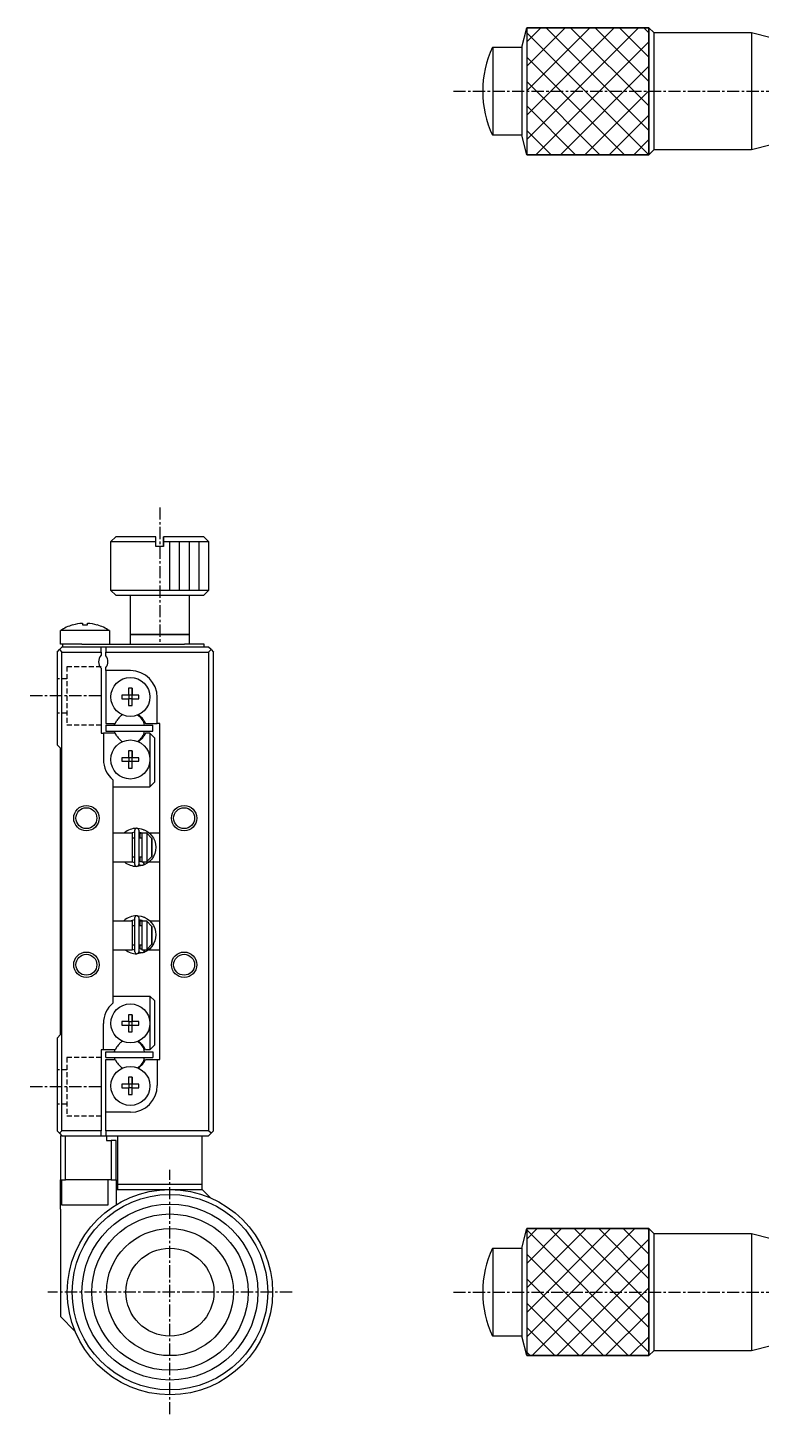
# Model space of a CAD drawing. Extents: x 440 to 775, y 150 to 385.
# Drawn here: x 440.1 to 515.2, y 235.3 to 377.1 of the extents above; entities that cross this region are included whole.
import ezdxf

# ---------------------------------------------------------------- set-up
doc = ezdxf.new("R2010")
doc.units = 0
doc.linetypes.add('CENTER', pattern=[2, 1.25, -0.25, 0.25, -0.25])
doc.linetypes.add('DASHED', pattern=[0.75, 0.5, -0.25])
doc.layers.get('0').update_dxf_attribs({"linetype": 'CONTINUOUS'})
doc.layers.add('CENTER', color=1, linetype='CENTER')

msp = doc.modelspace()

# ---------------------------------------------------------------- linework, layer by layer
at = {"color": 7, "linetype": 'CONTINUOUS'}
for p, q in [((490.66, 375.13), (491.16, 377.13)), ((503.66, 377.13), (504.16, 376.63)), ((504.16, 376.63), (504.16, 364.63)), ((504.16, 376.63), (514.16, 376.63)), ((514.16, 376.63), (514.16, 364.63)), ((514.16, 376.63), (516.16, 376.13)), ((487.68, 375.13), (487.68, 366.13)), ((487.68, 375.13), (490.66, 375.13)), ((490.66, 375.13), (490.66, 366.13)), ((490.66, 366.13), (487.68, 366.13)), ((491.16, 364.13), (490.66, 366.13)), ((504.16, 364.63), (503.66, 364.13)), ((514.16, 364.63), (504.16, 364.63)), ((516.16, 365.13), (514.16, 364.63)), ((448.61, 324.55), (449.11, 325.05)), ((453.21, 325.05), (449.11, 325.05)), ((453.21, 324.55), (453.21, 325.05)), ((458.11, 325.05), (454.01, 325.05)), ((454.01, 325.05), (454.01, 324.55)), ((454.01, 324.55), (454.01, 325.05)), ((458.11, 325.05), (458.61, 324.55)), ((448.61, 324.55), (453.21, 324.55)), ((448.61, 319.55), (448.61, 324.55)), ((453.21, 324.05), (453.21, 324.55)), ((454.01, 324.05), (453.21, 324.05)), ((454.01, 324.05), (454.01, 324.55)), ((454.01, 324.55), (458.61, 324.55)), ((454.01, 324.55), (454.01, 324.05)), ((458.61, 324.55), (458.61, 319.55)), ((458.61, 319.55), (448.61, 319.55)), ((449.11, 319.05), (448.61, 319.55)), ((458.61, 319.55), (458.11, 319.05)), ((449.11, 319.05), (458.11, 319.05)), ((450.61, 315.05), (450.61, 319.05)), ((456.61, 319.05), (456.61, 315.05)), ((448.46, 315.45), (443.46, 315.45)), ((443.46, 314.05), (443.46, 315.45)), ((444.7, 316.02), (444.7, 316.02)), ((445.7, 316.19), (445.7, 316.02)), ((445.7, 316.02), (446.22, 316.02)), ((446.22, 316.02), (446.22, 316.19)), ((447.22, 316.02), (447.22, 316.02)), ((448.46, 315.45), (448.46, 314.05)), ((450.61, 315.05), (456.61, 315.05)), ((456.61, 315.05), (450.61, 315.05)), ((450.61, 314.05), (450.61, 315.05)), ((456.61, 315.05), (456.61, 314.05)), ((443.61, 313.75), (443.36, 313.5)), ((443.66, 314.05), (443.46, 314.05)), ((447.61, 313.75), (443.61, 313.75)), ((443.66, 314.05), (443.66, 313.75)), ((445.66, 314.05), (443.66, 314.05)), ((445.66, 314.05), (447.03, 314.05)), ((447.03, 314.05), (456.16, 314.05)), ((448.11, 313.75), (447.61, 313.75)), ((447.61, 313.25), (447.61, 313.75)), ((458.61, 313.75), (448.11, 313.75)), ((448.11, 313.75), (448.11, 313.25)), ((458.16, 314.05), (456.16, 314.05)), ((458.16, 313.75), (458.16, 314.05)), ((458.86, 313.5), (458.61, 313.75)), ((443.11, 313.25), (443.36, 313.5)), ((443.11, 313.25), (443.11, 303.75)), ((443.36, 313.5), (443.61, 313.25)), ((443.61, 313.25), (447.61, 313.25)), ((443.61, 264.25), (443.61, 313.25)), ((447.61, 313.25), (447.61, 312.91)), ((448.11, 313.25), (458.61, 313.25)), ((448.11, 312.85), (448.11, 313.25)), ((458.61, 313.25), (458.86, 313.5)), ((458.61, 313.25), (458.61, 264.25)), ((458.86, 313.5), (459.11, 313.25)), ((459.11, 264.25), (459.11, 313.25)), ((447.61, 311.59), (447.61, 304.95)), ((448.11, 311.35), (448.11, 311.65)), ((450.61, 311.35), (448.11, 311.35)), ((448.11, 311.35), (448.11, 305.95)), ((450.43, 309.54), (450.43, 308.83)), ((450.79, 309.54), (450.43, 309.54)), ((450.79, 308.83), (450.79, 309.54)), ((450.79, 309.54), (450.79, 308.83)), ((449.72, 308.83), (449.72, 308.47)), ((450.43, 308.83), (449.72, 308.83)), ((449.72, 308.47), (450.43, 308.47)), ((450.44, 308.82), (450.43, 308.83)), ((450.44, 308.48), (450.43, 308.47)), ((450.43, 308.47), (450.43, 307.77)), ((450.44, 308.82), (450.44, 308.48)), ((450.78, 308.82), (450.44, 308.82)), ((450.44, 308.48), (450.78, 308.48)), ((450.78, 308.82), (450.79, 308.83)), ((450.78, 308.48), (450.78, 308.82)), ((450.78, 308.48), (450.79, 308.47)), ((451.49, 308.83), (450.79, 308.83)), ((450.79, 308.47), (451.49, 308.47)), ((450.79, 307.77), (450.79, 308.47)), ((450.79, 307.77), (450.79, 308.47)), ((451.49, 308.47), (451.49, 308.83)), ((453.36, 305.95), (453.36, 308.6)), ((450.43, 307.77), (450.79, 307.77)), ((448.11, 305.95), (449.06, 305.95)), ((448.11, 305.75), (452.91, 305.75)), ((448.11, 305.75), (448.11, 305.15)), ((448.11, 305.15), (452.91, 305.15)), ((449.06, 305.95), (449.23, 306.25)), ((451.98, 306.25), (452.15, 305.95)), ((452.15, 305.95), (453.36, 305.95)), ((452.91, 305.15), (452.91, 305.75)), ((453.61, 305.95), (453.36, 305.95)), ((453.61, 303.75), (453.61, 305.95)), ((443.46, 303.4), (443.11, 303.75)), ((447.61, 304.95), (447.86, 304.95)), ((447.86, 304.95), (447.86, 302.25)), ((449.06, 304.95), (447.86, 304.95)), ((449.23, 304.66), (449.06, 304.95)), ((452.15, 304.95), (451.98, 304.66)), ((452.61, 304.95), (452.15, 304.95)), ((452.61, 304.95), (452.61, 302.25)), ((453.11, 304.45), (452.61, 304.95)), ((453.11, 299.95), (453.11, 304.45)), ((453.61, 271.55), (453.61, 303.75)), ((443.46, 274.1), (443.46, 303.4)), ((449.72, 302.43), (449.72, 302.07)), ((450.43, 302.43), (449.72, 302.43)), ((450.43, 303.14), (450.43, 302.43)), ((450.79, 303.14), (450.43, 303.14)), ((450.44, 302.42), (450.43, 302.43)), ((450.44, 302.42), (450.44, 302.08)), ((450.78, 302.42), (450.44, 302.42)), ((450.78, 302.42), (450.79, 302.43)), ((450.78, 302.08), (450.78, 302.42)), ((450.79, 302.43), (450.79, 303.14)), ((450.79, 303.14), (450.79, 302.43)), ((451.49, 302.43), (450.79, 302.43)), ((451.49, 302.07), (451.49, 302.43)), ((452.61, 302.25), (452.61, 299.45)), ((449.72, 302.07), (450.43, 302.07)), ((450.44, 302.08), (450.43, 302.07)), ((450.43, 302.07), (450.43, 301.37)), ((450.43, 301.37), (450.79, 301.37)), ((450.44, 302.08), (450.78, 302.08)), ((450.78, 302.08), (450.79, 302.07)), ((450.79, 302.07), (451.49, 302.07)), ((450.79, 301.37), (450.79, 302.07)), ((450.79, 301.37), (450.79, 302.07)), ((448.81, 300.17), (448.81, 277.33)), ((448.81, 299.45), (452.61, 299.45)), ((452.61, 299.45), (453.11, 299.95)), ((448.81, 294.75), (450.81, 294.75)), ((451.06, 294.8), (450.81, 294.74)), ((450.81, 294.75), (450.81, 294.25)), ((450.81, 294.75), (450.81, 291.75)), ((450.81, 294.25), (450.81, 292.25)), ((450.81, 294.25), (450.81, 292.25)), ((450.81, 294.25), (451.06, 294.25)), ((451.06, 291.51), (451.06, 295.01)), ((451.46, 295.01), (451.46, 291.51)), ((451.81, 294.71), (451.46, 294.8)), ((451.46, 294.25), (451.81, 294.25)), ((451.61, 294.25), (451.61, 294.67)), ((451.81, 291.75), (451.81, 294.75)), ((451.81, 294.75), (452.31, 294.75)), ((451.97, 295.07), (452.03, 295.05)), ((452.31, 294.75), (452.31, 294.7)), ((452.31, 294.7), (452.31, 291.81)), ((452.81, 294.17), (452.31, 294.7)), ((452.51, 294.75), (452.51, 294.75)), ((452.51, 294.75), (452.51, 294.75)), ((452.51, 294.75), (453.61, 294.75)), ((452.81, 292.34), (452.81, 294.17)), ((452.81, 294.17), (452.81, 292.34)), ((452.31, 291.81), (452.81, 292.34)), ((450.81, 291.75), (448.81, 291.75)), ((450.81, 292.25), (450.81, 291.75)), ((451.06, 292.25), (450.81, 292.25)), ((450.81, 291.78), (451.06, 291.72)), ((451.98, 291.45), (451.29, 291.31)), ((451.81, 292.25), (451.46, 292.25)), ((451.61, 291.85), (451.61, 292.25)), ((452.31, 291.75), (451.81, 291.75)), ((451.97, 291.7), (451.94, 291.75)), ((452.04, 291.47), (451.97, 291.7)), ((452.03, 291.47), (452.03, 291.47)), ((452.03, 291.47), (452.03, 291.47)), ((452.31, 291.81), (452.31, 291.75)), ((453.61, 291.75), (452.49, 291.75)), ((448.81, 285.75), (450.81, 285.75)), ((450.78, 285.79), (450.68, 285.75)), ((451.07, 285.86), (450.78, 285.79)), ((450.81, 285.75), (450.81, 282.75)), ((450.81, 285.75), (450.81, 285.25)), ((450.81, 285.25), (450.81, 283.25)), ((450.81, 285.25), (450.81, 283.25)), ((450.81, 285.25), (451.07, 285.25)), ((451.07, 282.57), (451.07, 286.07)), ((451.47, 286.07), (451.47, 282.57)), ((451.81, 285.77), (451.47, 285.86)), ((451.47, 285.25), (451.81, 285.25)), ((451.61, 285.25), (451.61, 285.72)), ((451.68, 285.75), (451.81, 285.75)), ((451.86, 285.75), (451.81, 285.77)), ((451.86, 285.75), (451.81, 285.76)), ((451.81, 282.75), (451.81, 285.75)), ((451.81, 285.75), (452.31, 285.75)), ((451.99, 286.13), (452.04, 286.11)), ((452.04, 286.11), (452.09, 286.09)), ((452.31, 285.75), (452.31, 285.7)), ((452.31, 285.7), (452.31, 282.81)), ((452.81, 285.17), (452.31, 285.7)), ((452.59, 285.75), (453.61, 285.75)), ((452.81, 283.34), (452.81, 285.17)), ((452.81, 285.17), (452.81, 283.34)), ((450.81, 282.75), (448.81, 282.75)), ((450.81, 283.25), (450.81, 282.75)), ((451.07, 283.25), (450.81, 283.25)), ((450.81, 282.84), (451.07, 282.78)), ((451.99, 282.51), (451.3, 282.37)), ((451.81, 283.25), (451.47, 283.25)), ((451.61, 282.92), (451.61, 283.25)), ((452.31, 282.75), (451.81, 282.75)), ((452.05, 282.53), (451.98, 282.75)), ((452.04, 282.53), (452.04, 282.53)), ((452.04, 282.53), (452.04, 282.53)), ((452.31, 282.81), (452.81, 283.34)), ((452.31, 282.81), (452.31, 282.75)), ((453.61, 282.75), (452.43, 282.75)), ((452.43, 282.75), (452.43, 282.75)), ((452.43, 282.75), (452.43, 282.75)), ((448.81, 278.05), (452.61, 278.05)), ((452.61, 278.05), (452.61, 275.25)), ((453.11, 277.55), (452.61, 278.05)), ((453.11, 273.05), (453.11, 277.55)), ((447.86, 272.55), (447.86, 275.25)), ((449.72, 275.43), (449.72, 275.07)), ((450.43, 275.43), (449.72, 275.43)), ((450.43, 276.14), (450.43, 275.43)), ((450.79, 276.14), (450.43, 276.14)), ((450.44, 275.42), (450.43, 275.43)), ((450.44, 275.42), (450.44, 275.08)), ((450.78, 275.42), (450.44, 275.42)), ((450.78, 275.42), (450.79, 275.43)), ((450.78, 275.08), (450.78, 275.42)), ((450.79, 275.43), (450.79, 276.14)), ((450.79, 276.14), (450.79, 275.43)), ((451.49, 275.43), (450.79, 275.43)), ((451.49, 275.07), (451.49, 275.43)), ((452.61, 275.25), (452.61, 272.55)), ((443.11, 273.75), (443.46, 274.1)), ((449.72, 275.07), (450.43, 275.07)), ((450.44, 275.08), (450.43, 275.07)), ((450.43, 275.07), (450.43, 274.37)), ((450.43, 274.37), (450.79, 274.37)), ((450.44, 275.08), (450.78, 275.08)), ((450.78, 275.08), (450.79, 275.07)), ((450.79, 275.07), (451.49, 275.07)), ((450.79, 274.37), (450.79, 275.07)), ((450.79, 274.37), (450.79, 275.07)), ((443.11, 273.75), (443.11, 264.25)), ((447.86, 272.55), (447.61, 272.55)), ((447.61, 272.55), (447.61, 264.25)), ((449.06, 272.55), (447.86, 272.55)), ((449.23, 272.85), (449.06, 272.55)), ((452.15, 272.55), (451.98, 272.85)), ((452.61, 272.55), (452.15, 272.55)), ((452.61, 272.55), (453.11, 273.05)), ((448.11, 271.75), (448.11, 272.35)), ((448.11, 272.35), (452.91, 272.35)), ((448.11, 271.75), (452.91, 271.75)), ((448.11, 271.55), (449.06, 271.55)), ((448.11, 266.15), (448.11, 271.55)), ((449.06, 271.55), (449.23, 271.26)), ((451.98, 271.26), (452.15, 271.55)), ((452.15, 271.55), (453.36, 271.55)), ((452.91, 272.35), (452.91, 271.75)), ((453.36, 271.55), (453.61, 271.55)), ((453.36, 271.55), (453.36, 268.9)), ((450.43, 269.74), (450.43, 269.03)), ((450.79, 269.74), (450.43, 269.74)), ((450.79, 269.03), (450.79, 269.74)), ((450.79, 269.74), (450.79, 269.03)), ((449.72, 269.03), (449.72, 268.67)), ((450.43, 269.03), (449.72, 269.03)), ((449.72, 268.67), (450.43, 268.67)), ((450.44, 269.02), (450.43, 269.03)), ((450.44, 268.68), (450.43, 268.67)), ((450.43, 268.67), (450.43, 267.97)), ((450.44, 269.02), (450.44, 268.68)), ((450.78, 269.02), (450.44, 269.02)), ((450.44, 268.68), (450.78, 268.68)), ((450.78, 269.02), (450.79, 269.03)), ((450.78, 268.68), (450.78, 269.02)), ((450.78, 268.68), (450.79, 268.67)), ((451.49, 269.03), (450.79, 269.03)), ((450.79, 268.67), (451.49, 268.67)), ((450.79, 267.97), (450.79, 268.67)), ((450.79, 267.97), (450.79, 268.67)), ((451.49, 268.67), (451.49, 269.03)), ((450.43, 267.97), (450.79, 267.97)), ((450.61, 266.15), (448.11, 266.15)), ((448.11, 264.25), (448.11, 266.15)), ((443.36, 264), (443.11, 264.25)), ((443.61, 264.25), (443.36, 264)), ((443.36, 264), (443.61, 263.75)), ((447.61, 264.25), (443.61, 264.25)), ((447.61, 263.75), (447.61, 264.25)), ((458.61, 264.25), (448.11, 264.25)), ((448.11, 264.25), (448.11, 263.75)), ((458.86, 264), (458.61, 264.25)), ((458.61, 263.75), (458.86, 264)), ((458.86, 264), (459.11, 264.25)), ((443.46, 263.75), (443.46, 259.25)), ((443.61, 263.75), (443.46, 263.75)), ((443.61, 263.75), (447.61, 263.75)), ((443.96, 259.25), (443.96, 263.75)), ((447.61, 263.75), (448.11, 263.75)), ((448.11, 263.75), (458.61, 263.75)), ((448.16, 263.75), (448.16, 263.25)), ((448.16, 263.25), (448.66, 263.25)), ((448.66, 263.25), (448.66, 259.25)), ((449.16, 263.25), (448.66, 263.25)), ((449.16, 259.25), (449.16, 263.25)), ((449.31, 263.75), (449.31, 258.75)), ((457.91, 263.75), (457.91, 258.75)), ((443.46, 259.25), (443.96, 259.25)), ((443.46, 256.25), (443.46, 259.25)), ((443.61, 256.65), (443.61, 259.25)), ((448.66, 259.25), (443.96, 259.25)), ((448.31, 259.25), (448.31, 256.65)), ((448.66, 259.25), (449.16, 259.25)), ((449.16, 259.25), (449.16, 256.7)), ((449.16, 258.25), (454.66, 258.25)), ((457.91, 258.75), (449.31, 258.75)), ((449.31, 258.75), (449.31, 258.25)), ((454.66, 258.25), (457.96, 258.25)), ((457.91, 258.75), (457.91, 258.25)), ((457.96, 258.25), (458.82, 257.39)), ((443.46, 256.25), (443.46, 249)), ((448.31, 256.65), (443.61, 256.65)), ((490.66, 252.25), (491.16, 254.25)), ((503.66, 254.25), (504.16, 253.75)), ((504.16, 253.75), (504.16, 241.75)), ((504.16, 253.75), (514.16, 253.75)), ((514.16, 253.75), (514.16, 241.75)), ((514.16, 253.75), (516.16, 253.25)), ((487.68, 252.25), (487.68, 243.25)), ((487.68, 252.25), (490.66, 252.25)), ((490.66, 252.25), (490.66, 243.25)), ((443.46, 249), (443.46, 246.5)), ((443.46, 246.5), (443.46, 245.25)), ((444.94, 243.77), (443.46, 245.25)), ((490.66, 243.25), (487.68, 243.25)), ((491.16, 241.25), (490.66, 243.25)), ((504.16, 241.75), (503.66, 241.25)), ((514.16, 241.75), (504.16, 241.75)), ((516.16, 242.25), (514.16, 241.75))]:
    msp.add_line(p, q, dxfattribs=at)
at = {"color": 3, "linetype": 'CONTINUOUS'}
for p, q in [((492.61, 377.13), (491.16, 375.68)), ((495.11, 377.13), (491.16, 373.18)), ((497.61, 377.13), (491.16, 370.68)), ((500.11, 377.13), (491.16, 368.18)), ((502.61, 377.13), (491.16, 365.68)), ((491.16, 377.13), (491.16, 364.13)), ((491.16, 377.13), (503.66, 377.13)), ((503.66, 364.13), (491.16, 376.62)), ((503.66, 366.62), (493.16, 377.13)), ((503.66, 369.12), (495.66, 377.13)), ((503.66, 371.62), (498.16, 377.13)), ((503.66, 374.12), (500.66, 377.13)), ((503.66, 376.62), (503.16, 377.13)), ((503.66, 377.13), (503.66, 364.13)), ((503.66, 375.68), (492.11, 364.13)), ((501.16, 364.13), (491.16, 374.12)), ((503.66, 373.18), (494.61, 364.13)), ((498.66, 364.13), (491.16, 371.62)), ((503.66, 370.68), (497.11, 364.13)), ((496.16, 364.13), (491.16, 369.12)), ((503.66, 368.18), (499.61, 364.13)), ((493.66, 364.13), (491.16, 366.62)), ((503.66, 365.68), (502.11, 364.13)), ((503.66, 364.13), (491.16, 364.13)), ((454.61, 324.55), (454.61, 319.55)), ((455.61, 324.55), (455.61, 319.55)), ((456.61, 324.55), (456.61, 319.55)), ((457.61, 324.55), (457.61, 319.55)), ((492.23, 254.25), (491.16, 253.18)), ((494.73, 254.25), (491.16, 250.68)), ((497.23, 254.25), (491.16, 248.18)), ((499.73, 254.25), (491.16, 245.68)), ((502.23, 254.25), (491.16, 243.18)), ((491.16, 254.25), (491.16, 241.25)), ((491.16, 254.25), (503.66, 254.25)), ((503.66, 241.62), (491.16, 254.12)), ((503.66, 244.12), (493.53, 254.25)), ((503.66, 246.62), (496.03, 254.25)), ((503.66, 249.12), (498.53, 254.25)), ((503.66, 251.62), (501.03, 254.25)), ((503.66, 254.12), (503.53, 254.25)), ((503.66, 254.25), (503.66, 241.25)), ((503.66, 253.18), (491.73, 241.25)), ((501.53, 241.25), (491.16, 251.62)), ((503.66, 250.68), (494.23, 241.25)), ((499.03, 241.25), (491.16, 249.12)), ((503.66, 248.18), (496.73, 241.25)), ((496.53, 241.25), (491.16, 246.62)), ((503.66, 245.68), (499.23, 241.25)), ((494.03, 241.25), (491.16, 244.12)), ((503.66, 243.18), (501.73, 241.25)), ((491.53, 241.25), (491.16, 241.62)), ((503.66, 241.25), (491.16, 241.25))]:
    msp.add_line(p, q, dxfattribs=at)
at = {"color": 3, "linetype": 'DASHED'}
for p, q in [((444.11, 311.75), (444.11, 305.75)), ((447.61, 311.75), (444.11, 311.75)), ((444.11, 310.5), (443.11, 310.5)), ((444.11, 307), (443.11, 307)), ((447.61, 305.75), (444.11, 305.75)), ((444.11, 271.75), (444.11, 265.75)), ((447.61, 271.75), (444.11, 271.75)), ((444.11, 270.5), (443.11, 270.5)), ((444.11, 267), (443.11, 267)), ((447.61, 265.75), (444.11, 265.75))]:
    msp.add_line(p, q, dxfattribs=at)
at = {"color": 7, "linetype": 'CONTINUOUS'}
for points in [[(503.66, 377.13), (491.16, 377.13), (491.16, 364.13), (503.66, 364.13)], [(503.66, 254.25), (491.16, 254.25), (491.16, 241.25), (503.66, 241.25)]]:
    msp.add_lwpolyline(points, close=True, dxfattribs=at)
for points in [[(451.28, 295.21), (451.38, 295.21, -0.789755), (452.03, 291.47)], [(451.29, 286.27), (451.39, 286.26, -0.789755), (452.04, 282.53)]]:
    msp.add_lwpolyline(points, format="xyb", dxfattribs=at)
for points in [[(451.81, 294.71), (451.8, 294.71), (451.78, 294.71), (451.77, 294.71), (451.75, 294.71), (451.74, 294.71), (451.72, 294.71), (451.71, 294.71), (451.69, 294.7), (451.68, 294.7), (451.67, 294.7), (451.65, 294.69), (451.64, 294.69), (451.63, 294.68), (451.61, 294.67), (451.6, 294.66), (451.59, 294.66), (451.58, 294.65), (451.56, 294.64), (451.55, 294.63), (451.54, 294.62), (451.53, 294.61), (451.52, 294.59), (451.51, 294.58), (451.51, 294.57), (451.5, 294.56), (451.49, 294.54), (451.49, 294.53), (451.48, 294.52), (451.48, 294.5), (451.47, 294.49), (451.47, 294.48), (451.46, 294.46), (451.46, 294.45), (451.46, 294.43), (451.46, 294.42), (451.46, 294.41)], [(451.46, 292.11), (451.46, 292.1), (451.46, 292.08), (451.46, 292.07), (451.47, 292.06), (451.47, 292.04), (451.47, 292.03), (451.48, 292.01), (451.48, 292), (451.49, 291.99), (451.49, 291.97), (451.5, 291.96), (451.51, 291.95), (451.52, 291.93), (451.53, 291.92), (451.54, 291.91), (451.55, 291.9), (451.56, 291.89), (451.57, 291.88), (451.58, 291.87), (451.59, 291.86), (451.6, 291.85), (451.62, 291.85), (451.63, 291.84), (451.64, 291.83), (451.66, 291.83), (451.67, 291.83), (451.69, 291.82), (451.7, 291.82), (451.72, 291.82), (451.73, 291.81), (451.75, 291.81), (451.76, 291.81), (451.78, 291.81), (451.79, 291.81), (451.8, 291.82), (451.81, 291.82)], [(452.03, 291.47), (452, 291.46), (451.96, 291.45), (451.93, 291.44), (451.9, 291.43), (451.86, 291.42), (451.83, 291.42), (451.79, 291.41), (451.76, 291.41), (451.73, 291.41), (451.69, 291.42), (451.66, 291.42), (451.62, 291.43), (451.59, 291.43), (451.56, 291.44), (451.52, 291.45), (451.49, 291.47), (451.46, 291.48), (451.46, 291.48)], [(451.93, 291.75), (451.94, 291.74), (451.94, 291.73), (451.95, 291.71), (451.96, 291.7), (451.96, 291.69), (451.97, 291.67), (451.97, 291.66), (451.98, 291.64), (451.99, 291.63), (451.99, 291.61), (452, 291.6), (452, 291.59), (452.01, 291.57), (452.01, 291.56), (452.02, 291.55), (452.02, 291.54), (452.02, 291.53), (452.02, 291.52), (452.03, 291.51), (452.03, 291.5), (452.03, 291.49), (452.03, 291.48), (452.03, 291.48), (452.03, 291.47)], [(451.81, 285.76), (451.79, 285.77), (451.78, 285.77), (451.76, 285.77), (451.75, 285.77), (451.74, 285.77), (451.72, 285.76), (451.71, 285.76), (451.69, 285.76), (451.68, 285.75), (451.66, 285.75), (451.65, 285.74), (451.64, 285.74), (451.62, 285.73), (451.61, 285.72), (451.6, 285.71), (451.59, 285.71), (451.57, 285.7), (451.56, 285.69), (451.55, 285.68), (451.54, 285.66), (451.53, 285.65), (451.53, 285.64), (451.52, 285.63), (451.51, 285.62), (451.5, 285.6), (451.5, 285.59), (451.49, 285.58), (451.49, 285.56), (451.48, 285.55), (451.48, 285.53), (451.48, 285.52), (451.47, 285.5), (451.47, 285.49), (451.47, 285.47), (451.47, 285.47)], [(451.47, 283.17), (451.47, 283.16), (451.47, 283.14), (451.47, 283.13), (451.48, 283.11), (451.48, 283.1), (451.48, 283.08), (451.49, 283.07), (451.49, 283.06), (451.5, 283.04), (451.51, 283.03), (451.51, 283.02), (451.52, 283), (451.53, 282.99), (451.54, 282.98), (451.55, 282.97), (451.56, 282.96), (451.57, 282.95), (451.58, 282.94), (451.59, 282.93), (451.6, 282.92), (451.62, 282.91), (451.63, 282.91), (451.64, 282.9), (451.66, 282.89), (451.67, 282.89), (451.68, 282.88), (451.7, 282.88), (451.71, 282.88), (451.73, 282.87), (451.74, 282.87), (451.76, 282.87), (451.77, 282.87), (451.79, 282.87), (451.8, 282.87), (451.81, 282.87)], [(452.04, 282.53), (452.01, 282.51), (451.97, 282.5), (451.94, 282.49), (451.91, 282.49), (451.87, 282.48), (451.84, 282.47), (451.81, 282.47), (451.77, 282.47), (451.74, 282.47), (451.7, 282.47), (451.67, 282.48), (451.63, 282.48), (451.6, 282.49), (451.57, 282.5), (451.53, 282.51), (451.5, 282.52), (451.47, 282.54), (451.47, 282.54)], [(451.97, 282.75), (451.98, 282.74), (451.98, 282.73), (451.99, 282.71), (451.99, 282.7), (452, 282.68), (452, 282.67), (452.01, 282.66), (452.01, 282.64), (452.02, 282.63), (452.02, 282.62), (452.03, 282.6), (452.03, 282.59), (452.03, 282.58), (452.04, 282.57), (452.04, 282.56), (452.04, 282.56), (452.04, 282.55), (452.04, 282.54), (452.04, 282.54), (452.04, 282.53)]]:
    msp.add_lwpolyline(points, dxfattribs=at)
for centre, radius in [((450.61, 308.65), 2), ((450.61, 302.25), 2), ((446.11, 296.25), 1.07), ((456.11, 296.25), 1.07), ((446.11, 281.25), 1.07), ((456.11, 281.25), 1.07), ((450.61, 275.25), 2), ((450.61, 268.85), 2), ((454.66, 247.75), 10.5), ((454.66, 247.75), 10), ((454.66, 247.75), 9), ((454.66, 247.75), 8), ((454.66, 247.75), 6.5), ((454.66, 247.75), 4.5)]:
    msp.add_circle(centre, radius, dxfattribs=at)
at = {"color": 3, "linetype": 'CONTINUOUS'}
for centre in [(446.11, 296.25), (456.11, 296.25), (446.11, 281.25), (456.11, 281.25)]:
    msp.add_circle(centre, 1.3, dxfattribs=at)
at = {"color": 7, "linetype": 'CONTINUOUS'}
for centre, radius, start, end in [((497.16, 370.63), 10.5, 154.6231, 180), ((497.16, 370.63), 10.5, 180, 205.3769), ((445.96, 311.7), 4.5, 106.2858, 123.749), ((445.96, 311.7), 4.49, 93.3178, 106.2694), ((445.96, 311.7), 4.49, 73.7306, 86.6822), ((445.96, 311.7), 4.5, 56.251, 73.7142), ((448.36, 312.25), 1, 138.5904, 221.4096), ((447.31, 312.25), 1, 323.1301, 36.8699), ((450.61, 308.6), 2.75, 0, 90), ((450.61, 305.45), 1.59, 135, 150), ((450.72, 305.34), 1.75, 121.8865, 135.0044), ((450.51, 305.45), 1.59, 10.8931, 57.8407), ((450.49, 305.34), 1.75, 44.9956, 58.1135), ((450.61, 305.45), 1.59, 30, 45), ((450.51, 305.45), 1.59, 161.6415, 169.1069), ((450.51, 305.45), 1.59, 190.893, 198.3584), ((450.51, 305.45), 1.59, 302.1594, 349.107), ((450.61, 305.45), 1.59, 210, 225), ((450.72, 305.57), 1.75, 224.9956, 238.1135), ((450.49, 305.57), 1.75, 301.8865, 315.0044), ((450.61, 305.45), 1.59, 315, 330), ((450.61, 302.25), 2.75, 180, 229.1148), ((451.26, 293.26), 1.95, 90.8131, 130.0426), ((451.26, 295.01), 0.2, 0, 180), ((451.26, 293.27), 1.95, 230.7633, 269.2468), ((451.26, 291.51), 0.2, 180, 0), ((451.27, 284.32), 1.95, 90.8152, 132.6196), ((451.27, 286.07), 0.2, 0, 180), ((451.27, 284.33), 1.96, 233.5597, 269.2366), ((451.27, 282.57), 0.2, 180, 0), ((450.61, 275.25), 2.75, 130.8852, 180), ((450.51, 272.05), 1.59, 161.6416, 169.107), ((450.61, 272.05), 1.59, 135, 150), ((450.72, 271.94), 1.75, 121.8865, 135.0044), ((450.51, 272.05), 1.59, 10.893, 57.8406), ((450.49, 271.94), 1.75, 44.9956, 58.1135), ((450.61, 272.05), 1.59, 30, 45), ((450.51, 272.05), 1.59, 190.8931, 198.3585), ((450.61, 272.05), 1.59, 210, 225), ((450.51, 272.05), 1.59, 302.1593, 349.1069), ((450.61, 272.05), 1.59, 315, 330), ((450.72, 272.17), 1.75, 224.9956, 238.1135), ((450.49, 272.17), 1.75, 301.8865, 315.0044), ((450.61, 268.9), 2.75, 270, 0), ((497.16, 247.75), 10.5, 154.6231, 180), ((497.16, 247.75), 10.5, 180, 205.3769)]:
    msp.add_arc(centre, radius, start, end, dxfattribs=at)
at = {"layer": 'CENTER', "color": 1, "linetype": 'CENTER'}
for p, q in [((483.66, 370.63), (541.41, 370.63)), ((453.61, 328.05), (453.61, 314.05)), ((447.61, 308.75), (440.11, 308.75)), ((447.61, 268.75), (440.11, 268.75)), ((454.66, 235.25), (454.66, 260.25)), ((467.16, 247.75), (442.16, 247.75)), ((483.66, 247.75), (581.16, 247.75))]:
    msp.add_line(p, q, dxfattribs=at)

doc.saveas('drawing.dxf')
